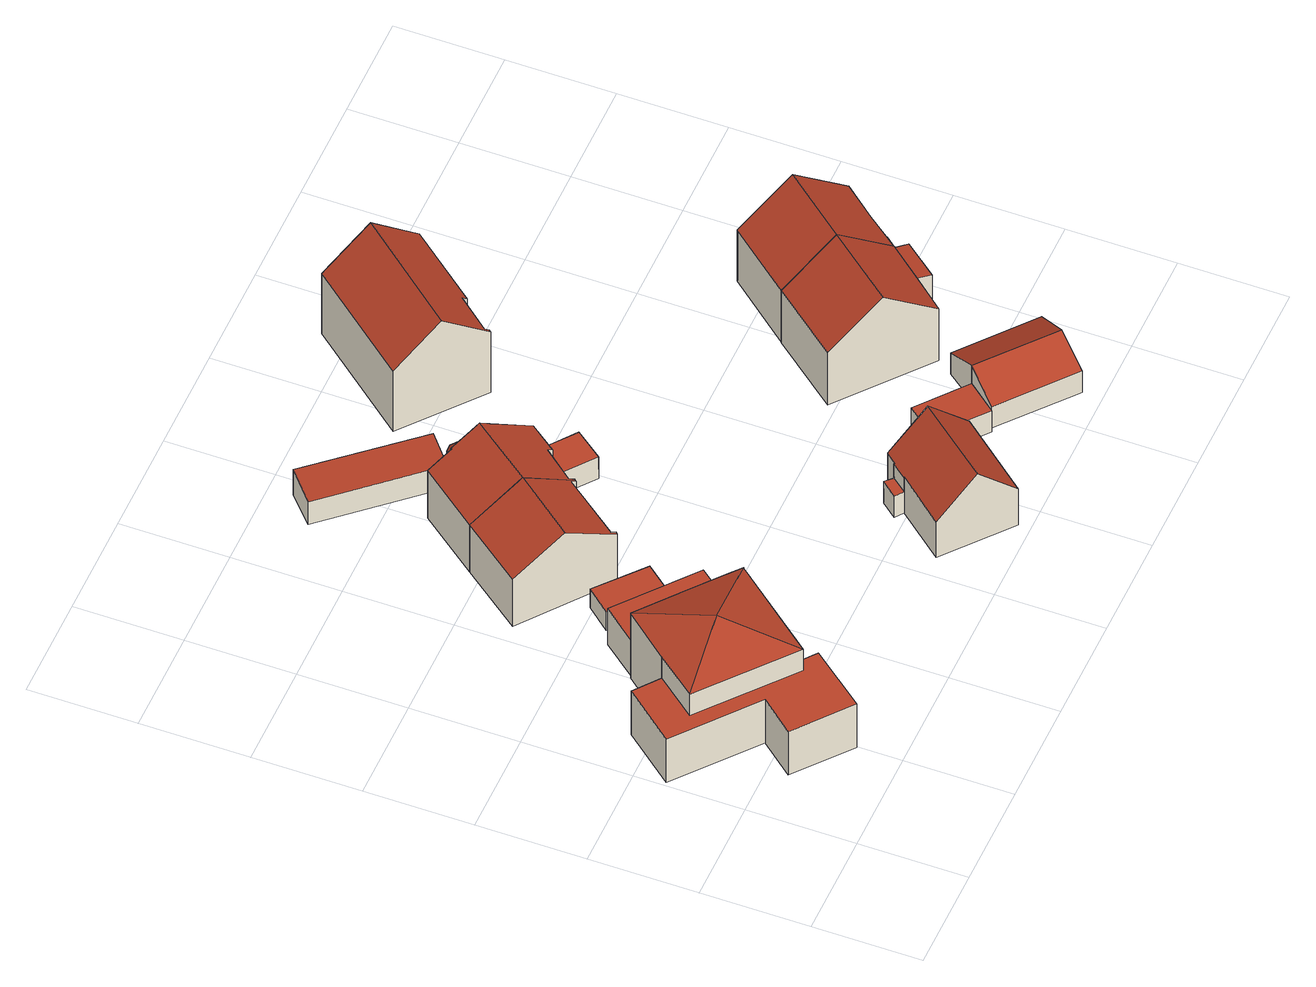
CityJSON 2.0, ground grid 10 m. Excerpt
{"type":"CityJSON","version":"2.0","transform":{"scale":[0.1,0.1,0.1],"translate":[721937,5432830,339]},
"CityObjects":{
"building1":{"type":"Building","attributes":{"Gemeindeschluessel":"09362000","HoeheDach":"349.440","HoeheGrund":"339.600","Methode":"2000","NiedrigsteTraufeDesGebaeudes":"344.860","Geometrietyp2DReferenz":"3000","measuredHeight":9.84,"function":"31001_1000","roofType":"3500","storeysAboveGround":2},"address":[{"Country":"Germany","Locality":"Regensburg","ThoroughfareName":"Fährenweg 20"}],"geometry":[{"type":"Solid","lod":"2","boundaries":[[[[0,1,2,3]],[[4,5,6,7]],[[8,9,10,11,12]],[[13,14,15]],[[7,6,16,17]],[[13,18,12,11,14]],[[19,20,5,4]],[[21,15,22,23]],[[24,22,15,14,25]],[[26,13,15,21]],[[5,20,27,2,1,26,21,23,16,6]],[[25,28,29,30,24]],[[24,30,31,22]],[[14,11,10,28,25]],[[31,30,29,9,8,0,3,32,19,4,7,17]],[[8,12,18,1,0]],[[29,28,10,9]],[[32,27,20,19]],[[1,18,13,26]],[[31,17,16,23,22]],[[3,2,27,32]]]],"semantics":{"surfaces":[{"type":"WallSurface","Flaeche":"10.887","Z_MAX":"5.260","Z_MAX_ASL":"344.860","Z_MIN":"0.000","Z_MIN_ASL":"339.600"},{"type":"WallSurface","Flaeche":"48.897","Z_MAX":"5.260","Z_MAX_ASL":"344.860","Z_MIN":"0.000","Z_MIN_ASL":"339.600"},{"type":"WallSurface","Flaeche":"12.524","Z_MAX":"7.958","Z_MAX_ASL":"347.558","Z_MIN":"0.000","Z_MIN_ASL":"339.600"},{"type":"RoofSurface","Dachneigung":"69.827","Dachorientierung":"219.311","Flaeche":"29.316","Z_MAX":"9.840","Z_MAX_ASL":"349.440","Z_MIN":"7.940","Z_MIN_ASL":"347.540"},{"type":"WallSurface","Flaeche":"32.570","Z_MAX":"5.260","Z_MAX_ASL":"344.860","Z_MIN":"0.000","Z_MIN_ASL":"339.600"},{"type":"RoofSurface","Dachneigung":"70.294","Dachorientierung":"129.074","Flaeche":"29.140","Z_MAX":"9.840","Z_MAX_ASL":"349.440","Z_MIN":"7.940","Z_MIN_ASL":"347.540"},{"type":"WallSurface","Flaeche":"21.063","Z_MAX":"5.260","Z_MAX_ASL":"344.860","Z_MIN":"0.000","Z_MIN_ASL":"339.600"},{"type":"WallSurface","Flaeche":"12.897","Z_MAX":"7.940","Z_MAX_ASL":"347.540","Z_MIN":"5.260","Z_MIN_ASL":"344.860"},{"type":"RoofSurface","Dachneigung":"70.291","Dachorientierung":"309.462","Flaeche":"29.102","Z_MAX":"9.840","Z_MAX_ASL":"349.440","Z_MIN":"7.928","Z_MIN_ASL":"347.528"},{"type":"WallSurface","Flaeche":"28.521","Z_MAX":"7.940","Z_MAX_ASL":"347.540","Z_MIN":"5.260","Z_MIN_ASL":"344.860"},{"type":"RoofSurface","Dachneigung":"90.000","Dachorientierung":"-1.000","Flaeche":"63.967","Z_MAX":"5.260","Z_MAX_ASL":"344.860","Z_MIN":"5.260","Z_MIN_ASL":"344.860"},{"type":"WallSurface","Flaeche":"36.935","Z_MAX":"7.960","Z_MAX_ASL":"347.560","Z_MIN":"0.000","Z_MIN_ASL":"339.600"},{"type":"WallSurface","Flaeche":"43.339","Z_MAX":"7.948","Z_MAX_ASL":"347.548","Z_MIN":"0.000","Z_MIN_ASL":"339.600"},{"type":"RoofSurface","Dachneigung":"69.822","Dachorientierung":"39.097","Flaeche":"28.542","Z_MAX":"9.840","Z_MAX_ASL":"349.440","Z_MIN":"7.958","Z_MIN_ASL":"347.558"},{"type":"GroundSurface","Flaeche":"173.106","Z_MAX":"0.000","Z_MAX_ASL":"339.600","Z_MIN":"0.000","Z_MIN_ASL":"339.600"},{"type":"WallSurface","Flaeche":"72.758","Z_MAX":"7.943","Z_MAX_ASL":"347.543","Z_MIN":"0.000","Z_MIN_ASL":"339.600"},{"type":"WallSurface","Flaeche":"34.969","Z_MAX":"7.960","Z_MAX_ASL":"347.560","Z_MIN":"0.000","Z_MIN_ASL":"339.600"},{"type":"WallSurface","Flaeche":"33.619","Z_MAX":"5.260","Z_MAX_ASL":"344.860","Z_MIN":"0.000","Z_MIN_ASL":"339.600"},{"type":"WallSurface","Flaeche":"3.079","Z_MAX":"7.943","Z_MAX_ASL":"347.543","Z_MIN":"5.260","Z_MIN_ASL":"344.860"},{"type":"WallSurface","Flaeche":"15.754","Z_MAX":"7.948","Z_MAX_ASL":"347.548","Z_MIN":"0.000","Z_MIN_ASL":"339.600"},{"type":"WallSurface","Flaeche":"34.373","Z_MAX":"5.260","Z_MAX_ASL":"344.860","Z_MIN":"0.000","Z_MIN_ASL":"339.600"}],"values":[[0,1,2,3,4,5,6,7,8,9,10,11,12,13,14,15,16,17,18,19,20]]}}]},
"building2":{"type":"Building","attributes":{"Gemeindeschluessel":"09362000","HoeheDach":"344.300","HoeheGrund":"339.890","Methode":"2000","NiedrigsteTraufeDesGebaeudes":"344.300","Geometrietyp2DReferenz":"3000","measuredHeight":4.41,"function":"51009_1610","roofType":"1000"},"geometry":[{"type":"Solid","lod":"2","boundaries":[[[[33,34,35,36]],[[34,37,38,39,35]],[[36,40,41,42,33]],[[42,37,34,33]],[[41,38,37,42]],[[36,35,39,40]],[[40,39,38,41]]]],"semantics":{"surfaces":[{"type":"WallSurface","Flaeche":"20.470","Z_MAX":"4.410","Z_MAX_ASL":"344.300","Z_MIN":"0.000","Z_MIN_ASL":"339.890"},{"type":"RoofSurface","Dachneigung":"90.000","Dachorientierung":"-1.000","Flaeche":"36.098","Z_MAX":"4.410","Z_MAX_ASL":"344.300","Z_MIN":"4.410","Z_MIN_ASL":"344.300"},{"type":"GroundSurface","Flaeche":"36.098","Z_MAX":"0.000","Z_MAX_ASL":"339.890","Z_MIN":"0.000","Z_MIN_ASL":"339.890"},{"type":"WallSurface","Flaeche":"19.381","Z_MAX":"4.410","Z_MAX_ASL":"344.300","Z_MIN":"0.000","Z_MIN_ASL":"339.890"},{"type":"WallSurface","Flaeche":"17.542","Z_MAX":"4.410","Z_MAX_ASL":"344.300","Z_MIN":"0.000","Z_MIN_ASL":"339.890"},{"type":"WallSurface","Flaeche":"17.714","Z_MAX":"4.410","Z_MAX_ASL":"344.300","Z_MIN":"0.000","Z_MIN_ASL":"339.890"},{"type":"WallSurface","Flaeche":"39.707","Z_MAX":"4.410","Z_MAX_ASL":"344.300","Z_MIN":"0.000","Z_MIN_ASL":"339.890"}],"values":[[0,1,2,3,4,5,6]]}}]},
"building3":{"type":"Building","attributes":{"Gemeindeschluessel":"09362000","HoeheDach":"343.559","HoeheGrund":"341.300","Methode":"1000","NiedrigsteTraufeDesGebaeudes":"343.559","Geometrietyp2DReferenz":"3000","measuredHeight":2.26,"function":"31001_2463","roofType":"1000"},"geometry":[{"type":"Solid","lod":"2","boundaries":[[[[43,44,45,46]],[[45,47,48,46]],[[43,49,50,44]],[[44,50,47,45]],[[48,47,50,49]],[[46,48,49,43]]]],"semantics":{"surfaces":[{"type":"GroundSurface","Flaeche":"15.776","Z_MAX":"0.000","Z_MAX_ASL":"341.300","Z_MIN":"0.000","Z_MIN_ASL":"341.300"},{"type":"WallSurface","Flaeche":"6.434","Z_MAX":"2.259","Z_MAX_ASL":"343.559","Z_MIN":"0.000","Z_MIN_ASL":"341.300"},{"type":"WallSurface","Flaeche":"6.433","Z_MAX":"2.259","Z_MAX_ASL":"343.559","Z_MIN":"0.000","Z_MIN_ASL":"341.300"},{"type":"WallSurface","Flaeche":"12.515","Z_MAX":"2.259","Z_MAX_ASL":"343.559","Z_MIN":"0.000","Z_MIN_ASL":"341.300"},{"type":"RoofSurface","Dachneigung":"90.000","Dachorientierung":"-1.000","Flaeche":"15.776","Z_MAX":"2.259","Z_MAX_ASL":"343.559","Z_MIN":"2.259","Z_MIN_ASL":"343.559"},{"type":"WallSurface","Flaeche":"12.513","Z_MAX":"2.259","Z_MAX_ASL":"343.559","Z_MIN":"0.000","Z_MIN_ASL":"341.300"}],"values":[[0,1,2,3,4,5]]}}]},
"building4":{"type":"Building","attributes":{"Gemeindeschluessel":"09362000","HoeheDach":"350.120","HoeheGrund":"341.300","Methode":"2000","NiedrigsteTraufeDesGebaeudes":"347.110","Geometrietyp2DReferenz":"3000","measuredHeight":8.82,"function":"31001_1000","roofType":"3100"},"address":[{"Country":"Germany","Locality":"Regensburg","ThoroughfareName":"Fährenweg 18a"}],"geometry":[{"type":"Solid","lod":"2","boundaries":[[[[51,52,53,54]],[[55,56,57,58]],[[59,60,61,62]],[[63,64,51,54,65]],[[66,55,58,59,62,67,63,65]],[[67,68,64,63]],[[58,57,60,59]],[[62,61,68,67]],[[64,68,61,60,57,56,52,51]],[[66,53,52,56,55]],[[65,54,53,66]]]],"semantics":{"surfaces":[{"type":"RoofSurface","Dachneigung":"59.177","Dachorientierung":"310.169","Flaeche":"41.015","Z_MAX":"8.820","Z_MAX_ASL":"350.120","Z_MIN":"5.840","Z_MIN_ASL":"347.140"},{"type":"WallSurface","Flaeche":"1.035","Z_MAX":"5.814","Z_MAX_ASL":"347.114","Z_MIN":"0.000","Z_MIN_ASL":"341.300"},{"type":"WallSurface","Flaeche":"39.746","Z_MAX":"6.109","Z_MAX_ASL":"347.409","Z_MIN":"0.000","Z_MIN_ASL":"341.300"},{"type":"WallSurface","Flaeche":"73.440","Z_MAX":"8.820","Z_MAX_ASL":"350.120","Z_MIN":"0.000","Z_MIN_ASL":"341.300"},{"type":"GroundSurface","Flaeche":"67.518","Z_MAX":"0.000","Z_MAX_ASL":"341.300","Z_MIN":"0.000","Z_MIN_ASL":"341.300"},{"type":"WallSurface","Flaeche":"2.019","Z_MAX":"5.818","Z_MAX_ASL":"347.118","Z_MIN":"0.000","Z_MIN_ASL":"341.300"},{"type":"WallSurface","Flaeche":"2.969","Z_MAX":"6.107","Z_MAX_ASL":"347.407","Z_MIN":"0.000","Z_MIN_ASL":"341.300"},{"type":"WallSurface","Flaeche":"2.961","Z_MAX":"6.109","Z_MAX_ASL":"347.409","Z_MIN":"0.000","Z_MIN_ASL":"341.300"},{"type":"RoofSurface","Dachneigung":"59.177","Dachorientierung":"130.169","Flaeche":"37.608","Z_MAX":"8.820","Z_MAX_ASL":"350.120","Z_MIN":"5.810","Z_MIN_ASL":"347.110"},{"type":"WallSurface","Flaeche":"73.477","Z_MAX":"8.820","Z_MAX_ASL":"350.120","Z_MIN":"0.000","Z_MIN_ASL":"341.300"},{"type":"WallSurface","Flaeche":"41.192","Z_MAX":"5.840","Z_MAX_ASL":"347.140","Z_MIN":"0.000","Z_MIN_ASL":"341.300"}],"values":[[0,1,2,3,4,5,6,7,8,9,10]]}}]},
"building5":{"type":"Building","attributes":{"Gemeindeschluessel":"09362000","HoeheDach":"350.120","HoeheGrund":"341.270","Methode":"2000","NiedrigsteTraufeDesGebaeudes":"343.900","Geometrietyp2DReferenz":"3000","measuredHeight":8.85,"function":"31001_1000","roofType":"3100"},"address":[{"Country":"Germany","Locality":"Regensburg","ThoroughfareName":"Fährenweg 18"}],"geometry":[{"type":"Solid","lod":"2","boundaries":[[[[69,70,71,72]],[[66,55,56,52,53]],[[73,74,75,76]],[[77,78,69,72]],[[79,80,81,82]],[[56,83,75,74,71,70,84,85,52]],[[86,87,88,89]],[[73,76,90,55,66,86,89,79,82,91,92,93,94,95]],[[94,78,77,95]],[[52,85,96,88,87,53]],[[97,98,96,85,84]],[[90,83,56,55]],[[73,95,77,72,71,74]],[[76,75,83,90]],[[97,99,100,81,80,98]],[[91,100,99,92]],[[94,93,84,70,69,78]],[[93,92,99,97,84]],[[66,53,87,86]],[[82,81,100,91]],[[79,89,88,96,98,80]]]],"semantics":{"surfaces":[{"type":"WallSurface","Flaeche":"10.322","Z_MAX":"5.850","Z_MAX_ASL":"347.120","Z_MIN":"2.630","Z_MIN_ASL":"343.900"},{"type":"WallSurface","Flaeche":"73.818","Z_MAX":"8.850","Z_MAX_ASL":"350.120","Z_MIN":"0.000","Z_MIN_ASL":"341.270"},{"type":"WallSurface","Flaeche":"22.278","Z_MAX":"6.150","Z_MAX_ASL":"347.420","Z_MIN":"0.000","Z_MIN_ASL":"341.270"},{"type":"RoofSurface","Dachneigung":"90.000","Dachorientierung":"-1.000","Flaeche":"13.976","Z_MAX":"2.630","Z_MAX_ASL":"343.900","Z_MIN":"2.630","Z_MIN_ASL":"343.900"},{"type":"WallSurface","Flaeche":"6.744","Z_MAX":"6.367","Z_MAX_ASL":"347.637","Z_MIN":"0.000","Z_MIN_ASL":"341.270"},{"type":"RoofSurface","Dachneigung":"59.243","Dachorientierung":"130.078","Flaeche":"39.029","Z_MAX":"8.850","Z_MAX_ASL":"350.120","Z_MIN":"5.850","Z_MIN_ASL":"347.120"},{"type":"WallSurface","Flaeche":"14.623","Z_MAX":"7.209","Z_MAX_ASL":"348.479","Z_MIN":"0.000","Z_MIN_ASL":"341.270"},{"type":"GroundSurface","Flaeche":"87.445","Z_MAX":"0.000","Z_MAX_ASL":"341.270","Z_MIN":"0.000","Z_MIN_ASL":"341.270"},{"type":"WallSurface","Flaeche":"8.365","Z_MAX":"2.630","Z_MAX_ASL":"343.900","Z_MIN":"0.000","Z_MIN_ASL":"341.270"},{"type":"RoofSurface","Dachneigung":"59.244","Dachorientierung":"310.078","Flaeche":"40.690","Z_MAX":"8.850","Z_MAX_ASL":"350.120","Z_MIN":"5.880","Z_MIN_ASL":"347.150"},{"type":"WallSurface","Flaeche":"5.085","Z_MAX":"8.850","Z_MAX_ASL":"350.120","Z_MIN":"6.780","Z_MIN_ASL":"348.050"},{"type":"WallSurface","Flaeche":"0.914","Z_MAX":"5.850","Z_MAX_ASL":"347.120","Z_MIN":"0.000","Z_MIN_ASL":"341.270"},{"type":"WallSurface","Flaeche":"14.281","Z_MAX":"6.124","Z_MAX_ASL":"347.394","Z_MIN":"0.000","Z_MIN_ASL":"341.270"},{"type":"WallSurface","Flaeche":"3.020","Z_MAX":"6.150","Z_MAX_ASL":"347.420","Z_MIN":"0.000","Z_MIN_ASL":"341.270"},{"type":"RoofSurface","Dachneigung":"58.741","Dachorientierung":"40.234","Flaeche":"5.805","Z_MAX":"6.780","Z_MAX_ASL":"348.050","Z_MIN":"5.860","Z_MIN_ASL":"347.130"},{"type":"WallSurface","Flaeche":"6.685","Z_MAX":"6.389","Z_MAX_ASL":"347.659","Z_MIN":"0.000","Z_MIN_ASL":"341.270"},{"type":"WallSurface","Flaeche":"40.732","Z_MAX":"8.308","Z_MAX_ASL":"349.578","Z_MIN":"0.000","Z_MIN_ASL":"341.270"},{"type":"WallSurface","Flaeche":"4.368","Z_MAX":"8.308","Z_MAX_ASL":"349.578","Z_MIN":"0.000","Z_MIN_ASL":"341.270"},{"type":"WallSurface","Flaeche":"41.188","Z_MAX":"5.880","Z_MAX_ASL":"347.150","Z_MIN":"0.000","Z_MIN_ASL":"341.270"},{"type":"WallSurface","Flaeche":"13.391","Z_MAX":"5.864","Z_MAX_ASL":"347.134","Z_MIN":"0.000","Z_MIN_ASL":"341.270"},{"type":"WallSurface","Flaeche":"4.579","Z_MAX":"7.209","Z_MAX_ASL":"348.479","Z_MIN":"0.000","Z_MIN_ASL":"341.270"}],"values":[[0,1,2,3,4,5,6,7,8,9,10,11,12,13,14,15,16,17,18,19,20]]}}]},
"building6":{"type":"Building","attributes":{"Gemeindeschluessel":"09362000","HoeheDach":"344.030","HoeheGrund":"340.900","Methode":"1000","NiedrigsteTraufeDesGebaeudes":"343.654","Geometrietyp2DReferenz":"3000","measuredHeight":3.13,"function":"31001_2000","roofType":"1000"},"geometry":[{"type":"Solid","lod":"2","boundaries":[[[[101,102,103,104]],[[105,103,102,106]],[[107,101,104,108]],[[106,102,101,107]],[[108,105,106,107]],[[108,104,103,105]]]],"semantics":{"surfaces":[{"type":"RoofSurface","Dachneigung":"83.898","Dachorientierung":"228.414","Flaeche":"42.990","Z_MAX":"3.130","Z_MAX_ASL":"344.030","Z_MIN":"2.754","Z_MIN_ASL":"343.654"},{"type":"WallSurface","Flaeche":"38.136","Z_MAX":"3.130","Z_MAX_ASL":"344.030","Z_MIN":"0.000","Z_MIN_ASL":"340.900"},{"type":"WallSurface","Flaeche":"33.642","Z_MAX":"2.754","Z_MAX_ASL":"343.654","Z_MIN":"0.000","Z_MIN_ASL":"340.900"},{"type":"WallSurface","Flaeche":"10.256","Z_MAX":"3.127","Z_MAX_ASL":"344.027","Z_MIN":"0.000","Z_MIN_ASL":"340.900"},{"type":"GroundSurface","Flaeche":"42.746","Z_MAX":"0.000","Z_MAX_ASL":"340.900","Z_MIN":"0.000","Z_MIN_ASL":"340.900"},{"type":"WallSurface","Flaeche":"10.351","Z_MAX":"3.130","Z_MAX_ASL":"344.030","Z_MIN":"0.000","Z_MIN_ASL":"340.900"}],"values":[[0,1,2,3,4,5]]}}]},
"building7":{"type":"Building","attributes":{"Gemeindeschluessel":"09362000","HoeheDach":"349.670","HoeheGrund":"341.470","Methode":"2000","NiedrigsteTraufeDesGebaeudes":"344.120","Geometrietyp2DReferenz":"3000","measuredHeight":8.2,"function":"31001_1000","roofType":"3100"},"address":[{"Country":"Germany","Locality":"Regensburg","ThoroughfareName":"Fährenweg 7"}],"geometry":[{"type":"Solid","lod":"2","boundaries":[[[[109,110,111,112]],[[113,114,115,116,109,112]],[[113,112,111,117]],[[118,119,120,121,122]],[[120,123,124,121]],[[125,126,127,128]],[[109,116,129,110]],[[118,114,113,117,125,128,130,119]],[[130,123,120,119]],[[118,122,115,114]],[[125,117,111,110,129,126]],[[130,128,127,124,123]],[[121,124,127,126,129,116,115,122]]]],"semantics":{"surfaces":[{"type":"RoofSurface","Dachneigung":"90.000","Dachorientierung":"-1.000","Flaeche":"1.720","Z_MAX":"2.650","Z_MAX_ASL":"344.120","Z_MIN":"2.650","Z_MIN_ASL":"344.120"},{"type":"WallSurface","Flaeche":"2.647","Z_MAX":"4.392","Z_MAX_ASL":"345.862","Z_MIN":"-0.000","Z_MIN_ASL":"341.470"},{"type":"WallSurface","Flaeche":"4.729","Z_MAX":"2.650","Z_MAX_ASL":"344.120","Z_MIN":"-0.000","Z_MIN_ASL":"341.470"},{"type":"WallSurface","Flaeche":"48.291","Z_MAX":"8.200","Z_MAX_ASL":"349.670","Z_MIN":"-0.000","Z_MIN_ASL":"341.470"},{"type":"RoofSurface","Dachneigung":"45.218","Dachorientierung":"131.849","Flaeche":"46.242","Z_MAX":"8.200","Z_MAX_ASL":"349.670","Z_MIN":"4.420","Z_MIN_ASL":"345.890"},{"type":"WallSurface","Flaeche":"5.578","Z_MAX":"4.405","Z_MAX_ASL":"345.875","Z_MIN":"-0.000","Z_MIN_ASL":"341.470"},{"type":"WallSurface","Flaeche":"3.081","Z_MAX":"4.370","Z_MAX_ASL":"345.840","Z_MIN":"2.650","Z_MIN_ASL":"344.120"},{"type":"GroundSurface","Flaeche":"67.675","Z_MAX":"-0.000","Z_MAX_ASL":"341.470","Z_MIN":"-0.000","Z_MIN_ASL":"341.470"},{"type":"WallSurface","Flaeche":"38.090","Z_MAX":"4.420","Z_MAX_ASL":"345.890","Z_MIN":"-0.000","Z_MIN_ASL":"341.470"},{"type":"WallSurface","Flaeche":"24.319","Z_MAX":"4.392","Z_MAX_ASL":"345.862","Z_MIN":"-0.000","Z_MIN_ASL":"341.470"},{"type":"WallSurface","Flaeche":"2.678","Z_MAX":"4.399","Z_MAX_ASL":"345.869","Z_MIN":"-0.000","Z_MIN_ASL":"341.470"},{"type":"WallSurface","Flaeche":"48.138","Z_MAX":"8.200","Z_MAX_ASL":"349.670","Z_MIN":"-0.000","Z_MIN_ASL":"341.470"},{"type":"RoofSurface","Dachneigung":"45.218","Dachorientierung":"311.849","Flaeche":"46.680","Z_MAX":"8.200","Z_MAX_ASL":"349.670","Z_MIN":"4.370","Z_MIN_ASL":"345.840"}],"values":[[0,1,2,3,4,5,6,7,8,9,10,11,12]]}}]},
"building8":{"type":"Building","attributes":{"Gemeindeschluessel":"09362000","HoeheDach":"344.179","HoeheGrund":"341.650","Methode":"1000","NiedrigsteTraufeDesGebaeudes":"344.179","Geometrietyp2DReferenz":"3000","measuredHeight":2.53,"function":"31001_2000","roofType":"1000"},"geometry":[{"type":"Solid","lod":"2","boundaries":[[[[131,132,133,134]],[[135,136,137,138]],[[131,136,135,132]],[[137,134,133,138]],[[138,133,132,135]],[[134,137,136,131]]]],"semantics":{"surfaces":[{"type":"RoofSurface","Dachneigung":"90.000","Dachorientierung":"-1.000","Flaeche":"19.102","Z_MAX":"2.529","Z_MAX_ASL":"344.179","Z_MIN":"2.529","Z_MIN_ASL":"344.179"},{"type":"GroundSurface","Flaeche":"19.102","Z_MAX":"0.000","Z_MAX_ASL":"341.650","Z_MIN":"0.000","Z_MIN_ASL":"341.650"},{"type":"WallSurface","Flaeche":"8.591","Z_MAX":"2.529","Z_MAX_ASL":"344.179","Z_MIN":"0.000","Z_MIN_ASL":"341.650"},{"type":"WallSurface","Flaeche":"8.639","Z_MAX":"2.529","Z_MAX_ASL":"344.179","Z_MIN":"0.000","Z_MIN_ASL":"341.650"},{"type":"WallSurface","Flaeche":"14.043","Z_MAX":"2.529","Z_MAX_ASL":"344.179","Z_MIN":"0.000","Z_MIN_ASL":"341.650"},{"type":"WallSurface","Flaeche":"14.332","Z_MAX":"2.529","Z_MAX_ASL":"344.179","Z_MIN":"0.000","Z_MIN_ASL":"341.650"}],"values":[[0,1,2,3,4,5]]}}]},
"building9":{"type":"Building","attributes":{"Gemeindeschluessel":"09362000","HoeheDach":"352.360","HoeheGrund":"341.230","Methode":"2000","NiedrigsteTraufeDesGebaeudes":"348.591","Geometrietyp2DReferenz":"3000","measuredHeight":11.13,"function":"31001_1000","roofType":"3100"},"address":[{"Country":"Germany","Locality":"Regensburg","ThoroughfareName":"Fährenweg 16"}],"geometry":[{"type":"Solid","lod":"2","boundaries":[[[[139,140,141,142]],[[143,144,145,146,147]],[[148,149,150,151,152]],[[149,153,154,141,140,146,145,150]],[[150,145,144,151]],[[155,154,153,156]],[[156,153,149,148]],[[143,147,139,142,155,156,148,152]],[[152,151,144,143]],[[142,141,154,155]],[[147,146,140,139]]]],"semantics":{"surfaces":[{"type":"WallSurface","Flaeche":"3.811","Z_MAX":"7.777","Z_MAX_ASL":"349.007","Z_MIN":"-0.000","Z_MIN_ASL":"341.230"},{"type":"WallSurface","Flaeche":"85.281","Z_MAX":"11.130","Z_MAX_ASL":"352.360","Z_MIN":"-0.000","Z_MIN_ASL":"341.230"},{"type":"WallSurface","Flaeche":"85.489","Z_MAX":"11.130","Z_MAX_ASL":"352.360","Z_MIN":"-0.000","Z_MIN_ASL":"341.230"},{"type":"RoofSurface","Dachneigung":"50.845","Dachorientierung":"131.782","Flaeche":"71.727","Z_MAX":"11.130","Z_MAX_ASL":"352.360","Z_MIN":"7.361","Z_MIN_ASL":"348.591"},{"type":"RoofSurface","Dachneigung":"50.845","Dachorientierung":"311.782","Flaeche":"74.256","Z_MAX":"11.130","Z_MAX_ASL":"352.360","Z_MIN":"7.371","Z_MIN_ASL":"348.601"},{"type":"WallSurface","Flaeche":"3.749","Z_MAX":"7.765","Z_MAX_ASL":"348.995","Z_MIN":"-0.000","Z_MIN_ASL":"341.230"},{"type":"WallSurface","Flaeche":"2.085","Z_MAX":"7.362","Z_MAX_ASL":"348.592","Z_MIN":"-0.000","Z_MIN_ASL":"341.230"},{"type":"GroundSurface","Flaeche":"113.201","Z_MAX":"-0.000","Z_MAX_ASL":"341.230","Z_MIN":"-0.000","Z_MIN_ASL":"341.230"},{"type":"WallSurface","Flaeche":"91.926","Z_MAX":"7.371","Z_MAX_ASL":"348.601","Z_MIN":"-0.000","Z_MIN_ASL":"341.230"},{"type":"WallSurface","Flaeche":"30.220","Z_MAX":"7.777","Z_MAX_ASL":"349.007","Z_MIN":"-0.000","Z_MIN_ASL":"341.230"},{"type":"WallSurface","Flaeche":"61.182","Z_MAX":"7.385","Z_MAX_ASL":"348.615","Z_MIN":"-0.000","Z_MIN_ASL":"341.230"}],"values":[[0,1,2,3,4,5,6,7,8,9,10]]}}]},
"building10":{"type":"Building","attributes":{"Gemeindeschluessel":"09362000","HoeheDach":"346.410","HoeheGrund":"342.060","Methode":"1000","NiedrigsteTraufeDesGebaeudes":"344.710","Geometrietyp2DReferenz":"3000","measuredHeight":4.35,"function":"31001_2000","roofType":"2100"},"geometry":[{"type":"Solid","lod":"2","boundaries":[[[[157,158,159,160]],[[161,158,157,162]],[[162,157,160,163]],[[163,160,159,164]],[[164,159,158,161]],[[163,164,161,162]]]],"semantics":{"surfaces":[{"type":"RoofSurface","Dachneigung":"63.998","Dachorientierung":"219.312","Flaeche":"32.472","Z_MAX":"4.350","Z_MAX_ASL":"346.410","Z_MIN":"2.650","Z_MIN_ASL":"344.710"},{"type":"WallSurface","Flaeche":"12.196","Z_MAX":"4.350","Z_MAX_ASL":"346.410","Z_MIN":"0.000","Z_MIN_ASL":"342.060"},{"type":"WallSurface","Flaeche":"22.554","Z_MAX":"2.684","Z_MAX_ASL":"344.744","Z_MIN":"0.000","Z_MIN_ASL":"342.060"},{"type":"WallSurface","Flaeche":"12.014","Z_MAX":"4.350","Z_MAX_ASL":"346.410","Z_MIN":"0.000","Z_MIN_ASL":"342.060"},{"type":"WallSurface","Flaeche":"36.806","Z_MAX":"4.350","Z_MAX_ASL":"346.410","Z_MIN":"0.000","Z_MIN_ASL":"342.060"},{"type":"GroundSurface","Flaeche":"29.186","Z_MAX":"0.000","Z_MAX_ASL":"342.060","Z_MIN":"0.000","Z_MIN_ASL":"342.060"}],"values":[[0,1,2,3,4,5]]}}]},
"building11":{"type":"Building","attributes":{"Gemeindeschluessel":"09362000","HoeheDach":"346.387","HoeheGrund":"342.050","Methode":"1000","NiedrigsteTraufeDesGebaeudes":"344.727","Geometrietyp2DReferenz":"3000","measuredHeight":4.34,"function":"31001_2000","roofType":"2100"},"geometry":[{"type":"Solid","lod":"2","boundaries":[[[[165,166,158,161]],[[158,166,167,159]],[[161,158,159,164]],[[164,159,167,168]],[[164,168,165,161]],[[168,167,166,165]]]],"semantics":{"surfaces":[{"type":"WallSurface","Flaeche":"12.084","Z_MAX":"4.337","Z_MAX_ASL":"346.387","Z_MIN":"0.000","Z_MIN_ASL":"342.050"},{"type":"RoofSurface","Dachneigung":"64.275","Dachorientierung":"39.314","Flaeche":"32.358","Z_MAX":"4.337","Z_MAX_ASL":"346.387","Z_MIN":"2.677","Z_MIN_ASL":"344.727"},{"type":"WallSurface","Flaeche":"36.696","Z_MAX":"4.337","Z_MAX_ASL":"346.387","Z_MIN":"0.000","Z_MIN_ASL":"342.050"},{"type":"WallSurface","Flaeche":"12.082","Z_MAX":"4.337","Z_MAX_ASL":"346.387","Z_MIN":"0.000","Z_MIN_ASL":"342.050"},{"type":"GroundSurface","Flaeche":"29.151","Z_MAX":"0.000","Z_MAX_ASL":"342.050","Z_MIN":"0.000","Z_MIN_ASL":"342.050"},{"type":"WallSurface","Flaeche":"22.649","Z_MAX":"2.677","Z_MAX_ASL":"344.727","Z_MIN":"0.000","Z_MIN_ASL":"342.050"}],"values":[[0,1,2,3,4,5]]}}]},
"building12":{"type":"Building","attributes":{"Gemeindeschluessel":"09362000","HoeheDach":"352.270","HoeheGrund":"341.830","Methode":"2000","NiedrigsteTraufeDesGebaeudes":"347.561","Geometrietyp2DReferenz":"3000","measuredHeight":10.44,"function":"31001_1000","roofType":"3100"},"address":[{"Country":"Germany","Locality":"Regensburg","ThoroughfareName":"Fährenweg 5a"}],"geometry":[{"type":"Solid","lod":"2","boundaries":[[[[169,170,171,172]],[[173,174,175,176,177]],[[178,179,180,181,182,183,184]],[[173,177,180,179]],[[185,182,181,176,175]],[[178,184,170,169]],[[174,173,179,178,169,172]],[[170,184,183,171]],[[176,181,180,177]],[[183,182,185,171]],[[174,172,171,185,175]]]],"semantics":{"surfaces":[{"type":"WallSurface","Flaeche":"8.820","Z_MAX":"6.070","Z_MAX_ASL":"347.900","Z_MIN":"0.000","Z_MIN_ASL":"341.830"},{"type":"WallSurface","Flaeche":"88.163","Z_MAX":"10.440","Z_MAX_ASL":"352.270","Z_MIN":"0.000","Z_MIN_ASL":"341.830"},{"type":"WallSurface","Flaeche":"96.976","Z_MAX":"10.440","Z_MAX_ASL":"352.270","Z_MIN":"0.000","Z_MIN_ASL":"341.830"},{"type":"WallSurface","Flaeche":"50.744","Z_MAX":"6.339","Z_MAX_ASL":"348.169","Z_MIN":"0.000","Z_MIN_ASL":"341.830"},{"type":"RoofSurface","Dachneigung":"51.935","Dachorientierung":"131.557","Flaeche":"53.620","Z_MAX":"10.440","Z_MAX_ASL":"352.270","Z_MIN":"6.300","Z_MIN_ASL":"348.130"},{"type":"WallSurface","Flaeche":"22.496","Z_MAX":"5.732","Z_MAX_ASL":"347.562","Z_MIN":"0.000","Z_MIN_ASL":"341.830"},{"type":"GroundSurface","Flaeche":"89.962","Z_MAX":"0.000","Z_MAX_ASL":"341.830","Z_MIN":"0.000","Z_MIN_ASL":"341.830"},{"type":"RoofSurface","Dachneigung":"77.232","Dachorientierung":"131.555","Flaeche":"6.009","Z_MAX":"6.070","Z_MAX_ASL":"347.900","Z_MIN":"5.731","Z_MIN_ASL":"347.561"},{"type":"RoofSurface","Dachneigung":"51.935","Dachorientierung":"311.556","Flaeche":"53.201","Z_MAX":"10.440","Z_MAX_ASL":"352.270","Z_MIN":"6.339","Z_MIN_ASL":"348.169"},{"type":"WallSurface","Flaeche":"0.904","Z_MAX":"6.300","Z_MAX_ASL":"348.130","Z_MIN":"6.070","Z_MIN_ASL":"347.900"},{"type":"WallSurface","Flaeche":"25.531","Z_MAX":"6.302","Z_MAX_ASL":"348.132","Z_MIN":"0.000","Z_MIN_ASL":"341.830"}],"values":[[0,1,2,3,4,5,6,7,8,9,10]]}}]},
"building13":{"type":"Building","attributes":{"Gemeindeschluessel":"09362000","HoeheDach":"352.270","HoeheGrund":"341.859","Methode":"2000","NiedrigsteTraufeDesGebaeudes":"344.780","Geometrietyp2DReferenz":"3000","measuredHeight":10.41,"function":"31001_1000","roofType":"3100"},"address":[{"Country":"Germany","Locality":"Regensburg","ThoroughfareName":"Fährenweg 5"}],"geometry":[{"type":"Solid","lod":"2","boundaries":[[[[186,187,188,189]],[[181,190,191,180]],[[186,189,192,193,194,195]],[[195,194,191,190,196]],[[186,195,196,197,187]],[[187,197,182,198]],[[193,180,191,194]],[[189,188,199,192]],[[196,190,181,182,197]],[[193,192,199,198,182,181,180]],[[199,188,187,198]]]],"semantics":{"surfaces":[{"type":"WallSurface","Flaeche":"4.409","Z_MAX":"2.921","Z_MAX_ASL":"344.780","Z_MIN":"0.000","Z_MIN_ASL":"341.859"},{"type":"RoofSurface","Dachneigung":"51.922","Dachorientierung":"309.176","Flaeche":"50.794","Z_MAX":"10.411","Z_MAX_ASL":"352.270","Z_MIN":"6.306","Z_MIN_ASL":"348.165"},{"type":"GroundSurface","Flaeche":"86.085","Z_MAX":"0.000","Z_MAX_ASL":"341.859","Z_MIN":"0.000","Z_MIN_ASL":"341.859"},{"type":"WallSurface","Flaeche":"87.694","Z_MAX":"10.411","Z_MAX_ASL":"352.270","Z_MIN":"0.000","Z_MIN_ASL":"341.859"},{"type":"WallSurface","Flaeche":"24.294","Z_MAX":"6.283","Z_MAX_ASL":"348.142","Z_MIN":"0.000","Z_MIN_ASL":"341.859"},{"type":"WallSurface","Flaeche":"12.689","Z_MAX":"6.271","Z_MAX_ASL":"348.130","Z_MIN":"2.921","Z_MIN_ASL":"344.780"},{"type":"WallSurface","Flaeche":"48.185","Z_MAX":"6.316","Z_MAX_ASL":"348.175","Z_MIN":"0.000","Z_MIN_ASL":"341.859"},{"type":"WallSurface","Flaeche":"11.073","Z_MAX":"2.921","Z_MAX_ASL":"344.780","Z_MIN":"0.000","Z_MIN_ASL":"341.859"},{"type":"RoofSurface","Dachneigung":"51.923","Dachorientierung":"129.178","Flaeche":"51.329","Z_MAX":"10.411","Z_MAX_ASL":"352.270","Z_MIN":"6.271","Z_MIN_ASL":"348.130"},{"type":"WallSurface","Flaeche":"92.231","Z_MAX":"10.411","Z_MAX_ASL":"352.270","Z_MIN":"0.000","Z_MIN_ASL":"341.859"},{"type":"RoofSurface","Dachneigung":"90.000","Dachorientierung":"-1.000","Flaeche":"5.691","Z_MAX":"2.921","Z_MAX_ASL":"344.780","Z_MIN":"2.921","Z_MIN_ASL":"344.780"}],"values":[[0,1,2,3,4,5,6,7,8,9,10]]}}]}
},
"vertices":[
[125,105,6],[125,105,59],[141,92,59],[141,92,6],[76,113,6],[76,113,59],[4,172,59],[4,172,6],[183,176,6],[171,186,6],[171,186,86],[183,176,86],[183,176,85],[118,96,85],[110,170,104],[36,164,85],[43,219,59],[43,219,6],[125,105,85],[50,82,6],[50,82,59],[36,164,59],[66,201,85],[66,201,59],[101,243,85],[101,243,86],[118,96,59],[100,41,59],[137,214,86],[137,214,6],[101,243,6],[66,201,6],[100,41,6],
[137,214,9],[137,214,53],[101,243,53],[101,243,9],[171,186,53],[196,217,53],[126,274,53],[126,274,9],[196,217,9],[171,186,9],
[128,276,23],[147,298,23],[189,262,23],[171,240,23],[189,262,46],[171,240,46],[128,276,46],[147,298,46],
[142,318,111],[186,374,111],[146,405,81],[103,349,81],[225,343,23],[225,343,81],[224,342,81],[224,342,23],[220,345,23],[220,345,84],[180,293,84],[180,293,23],[182,288,23],[182,288,81],[103,349,23],[146,405,23],[184,290,23],[184,290,81],
[268,398,49],[268,398,81],[249,373,81],[249,373,49],[245,376,23],[245,376,84],[222,348,84],[222,348,23],[283,346,49],[303,372,49],[211,452,23],[211,452,86],[222,454,81],[222,454,23],[226,344,81],[236,424,106],[229,430,111],[189,460,23],[189,460,81],[207,446,95],[207,446,23],[226,344,23],[240,440,23],[240,429,23],[236,424,23],[303,372,23],[283,346,23],[207,447,95],[236,424,91],[207,447,91],[240,429,87],[240,440,81],
[229,459,47],[255,482,50],[174,574,50],[148,550,47],[174,574,19],[255,482,19],[229,459,19],[148,550,19],
[341,97,51],[352,111,51],[345,117,51],[333,103,51],[333,103,25],[341,97,25],[341,97,69],[341,97,68],[345,117,25],[305,54,25],[364,5,25],[364,5,69],[335,29,107],[305,54,68],[419,71,69],[390,96,107],[352,110,25],[352,110,69],[361,120,69],[361,120,25],[352,111,68],[419,71,25],
[429,127,52],[408,100,52],[451,64,52],[473,91,52],[408,100,26],[429,127,26],[473,91,26],[451,64,26],
[366,497,22],[366,497,96],[362,500,100],[362,500,22],[347,619,22],[347,619,96],[383,590,134],[418,561,96],[418,561,22],[339,465,22],[339,465,96],[303,494,134],[268,523,96],[268,523,22],[341,467,96],[337,470,100],[337,470,22],[341,467,22],
[516,10,57],[538,37,74],[473,91,74],[451,64,57],[538,37,31],[516,10,31],[451,64,31],[473,91,31],
[560,64,31],[560,64,57],[494,118,57],[494,118,31],
[544,155,28],[544,155,86],[533,165,89],[533,165,28],[426,200,28],[507,134,28],[507,134,91],[466,167,133],[426,200,92],[569,186,28],[476,262,28],[476,262,92],[517,229,133],[558,195,91],[558,195,89],[569,186,86],[533,165,91],
[581,225,29],[581,225,58],[593,215,58],[593,215,29],[565,288,133],[525,321,92],[569,186,29],[476,262,29],[525,321,29],[606,255,29],[606,255,91],[581,225,91],[558,195,58],[569,186,58]
]}
